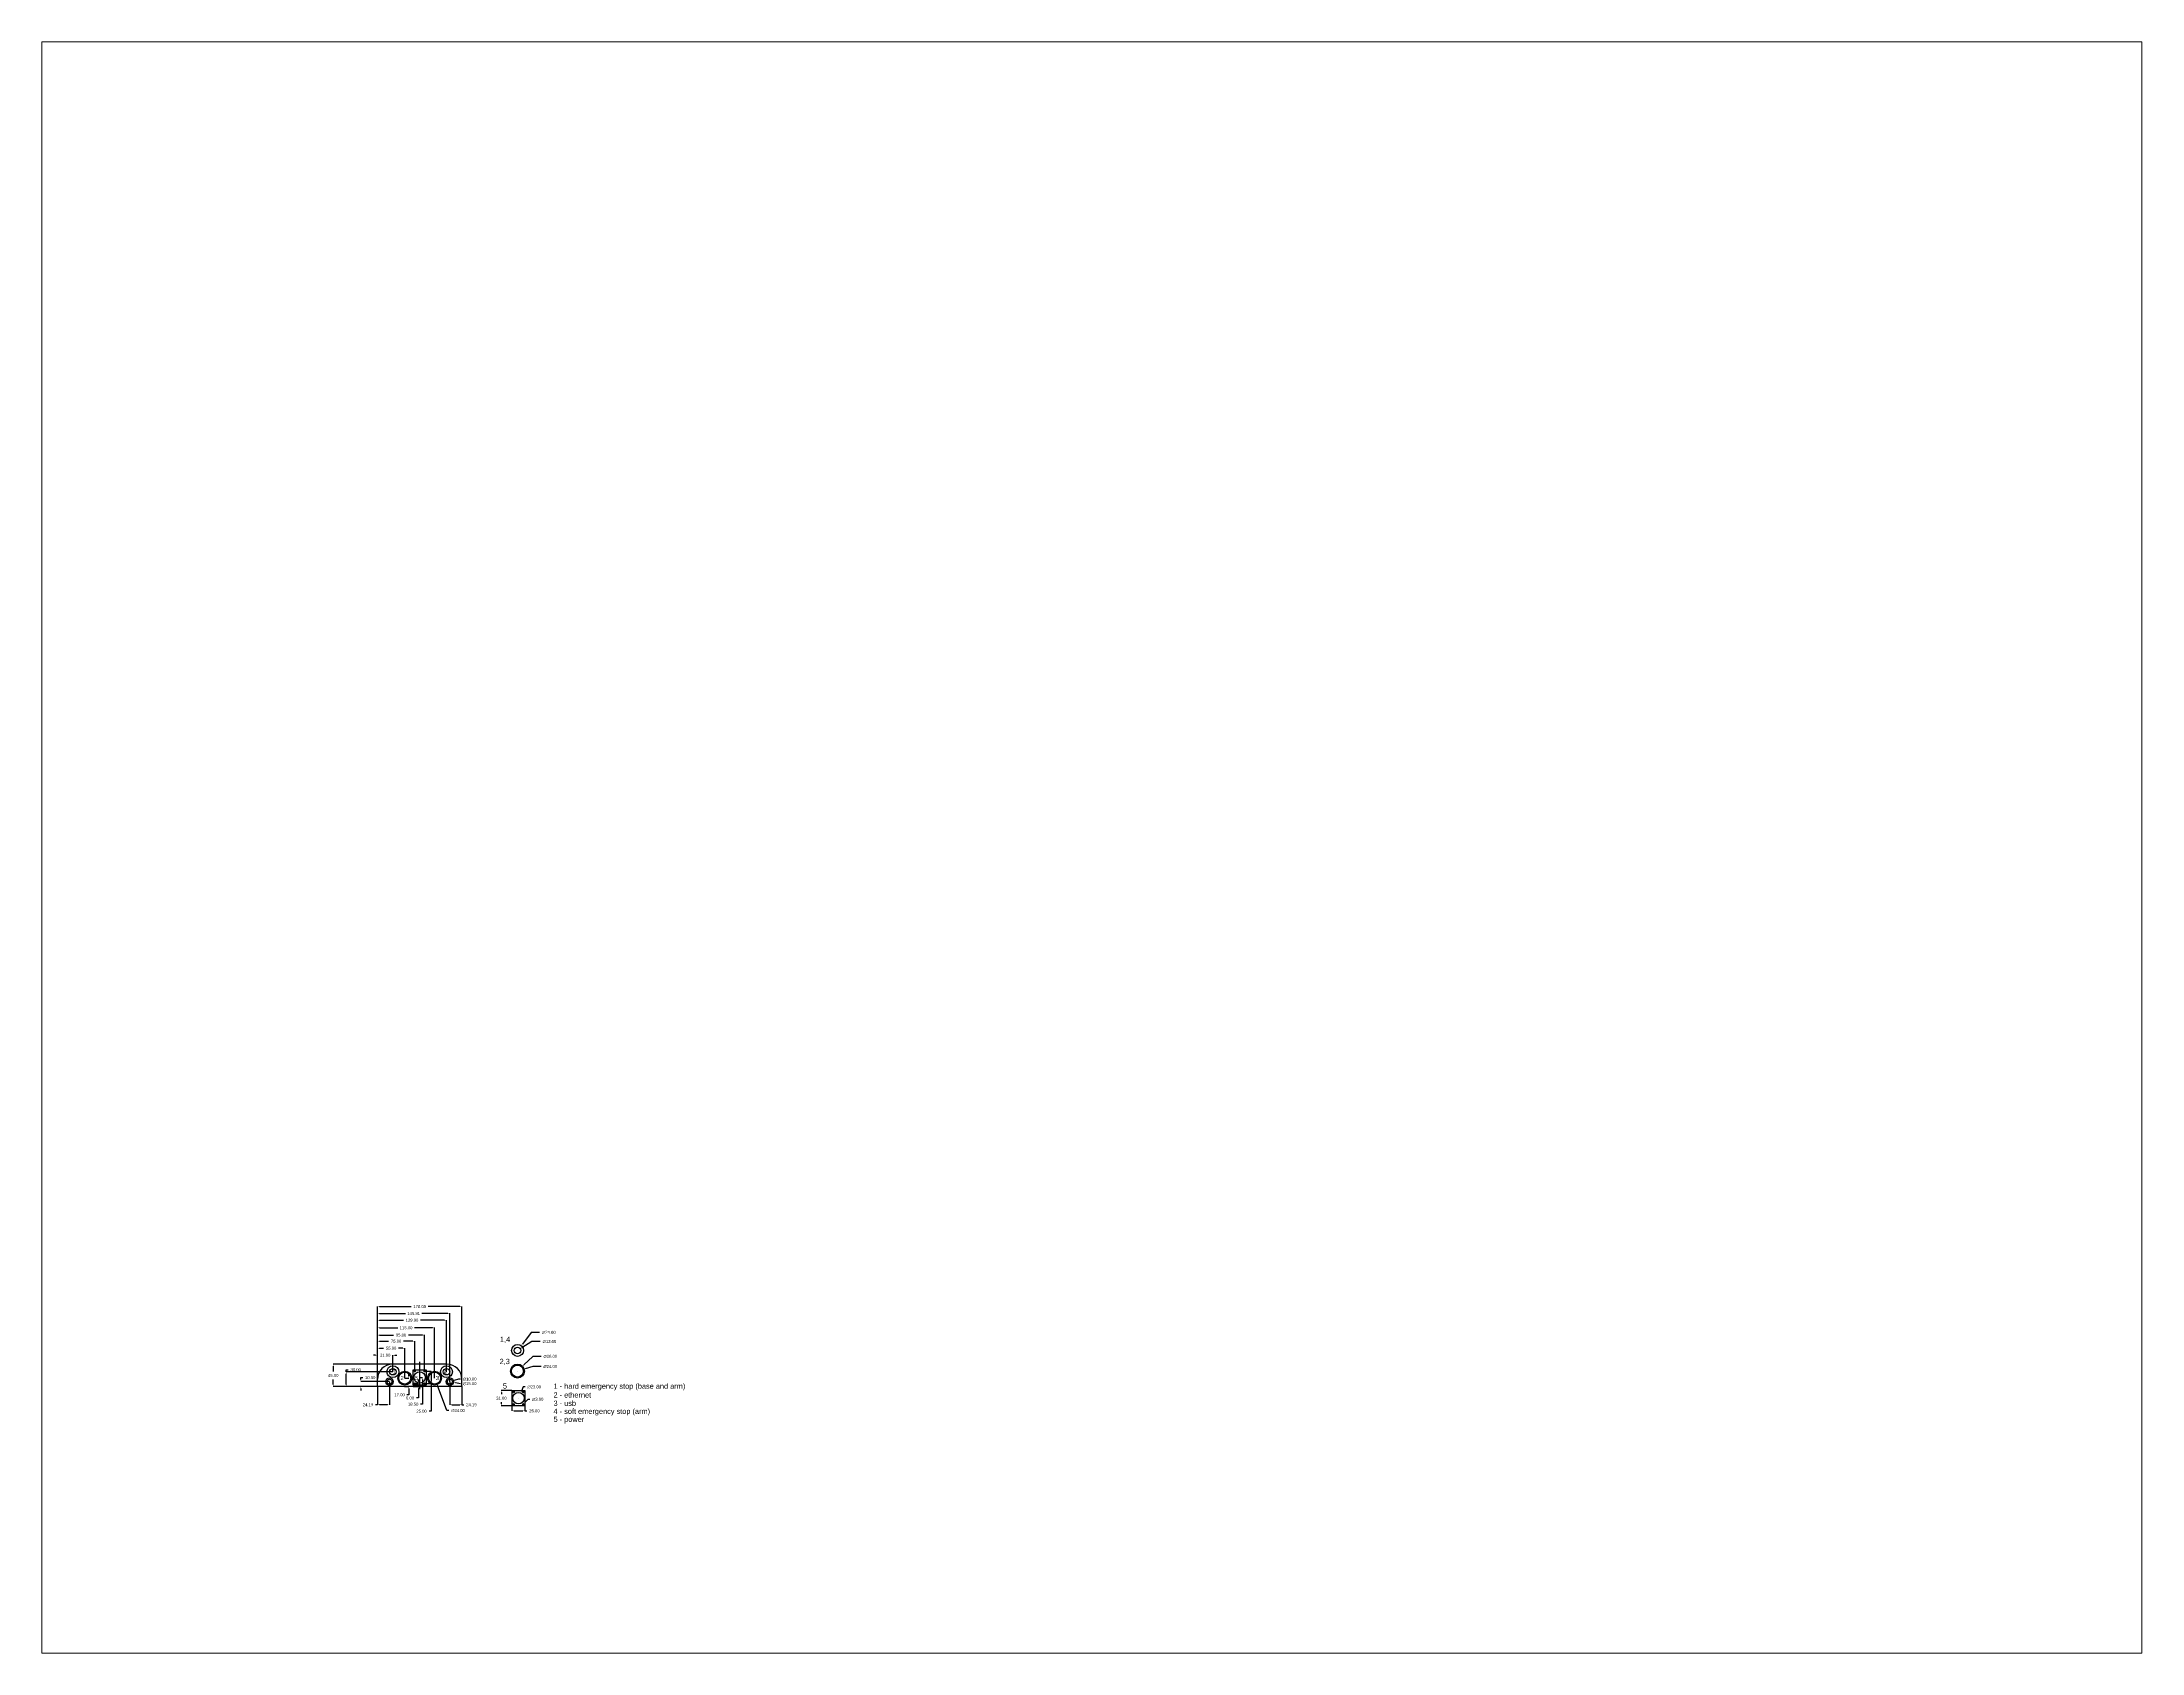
# Paper-space layout 'Layout1' of a CAD drawing. Header units: inches. Extents: x 1.08 to 9.68, y 0.83 to 7.43.
# The model-space entities are those that its viewports show. They can reach past a viewport. Long polylines and large blocks are cut down to what shows.
import ezdxf

# ---------------------------------------------------------------- set-up
doc = ezdxf.new("R2010")
doc.units = ezdxf.units.IN
doc.header["$MEASUREMENT"] = 0
for name, color, linetype in [('auxiliar', 3, 'Continuous'), ('dimensions', 6, 'Continuous'), ('plate', 30, 'Continuous'), ('text', 7, 'Continuous')]:
    doc.layers.add(name, color=color, linetype=linetype)
doc.styles.get("Standard").update_dxf_attribs({"font": 'Arial Regular.ttf'})
doc.dimstyles.new('youbot_mm', dxfattribs={"dimtxt": 6, "dimasz": 4, "dimexe": 0.18, "dimexo": 0.0625, "dimgap": 5, "dimtad": 0, "dimtih": 1, "dimtoh": 1, "dimzin": 0, "dimdsep": 46, "dimtxsty": 'Standard', "dimcen": 0.09, "dimadec": 0, "dimazin": 0, "dimtfac": 1, "dimtofl": 0, "dimtmove": 0, "dimatfit": 3, "dimfxl": 1, "dimtolj": 1, "dimtzin": 0, "dimarcsym": 0})

# ---------------------------------------------------------------- blocks, each defined once
blk = doc.blocks.new('*D36')
at = {"layer": 'Defpoints', "color": 0, "transparency": 16777216}
for p in [(276.6, 69.4), (287.6, 76.2)]:
    blk.add_point(p, dxfattribs=at)
at = {"layer": 'dimensions', "color": 0, "lineweight": -2, "transparency": 16777216}
for p, q in [((311, 90.8), (291, 78.3)), ((327.9, 90.8), (311, 90.8)), ((282, 72.8), (282.2, 72.8)), ((282.1, 72.7), (282.1, 72.9))]:
    blk.add_line(p, q, dxfattribs=at)
at = {"layer": 'dimensions', "color": 0, "transparency": 16777216}
blk.add_solid([(290.7, 78.9), (291.4, 77.8), (287.6, 76.2)], dxfattribs=at)
at = {"layer": 'dimensions', "color": 0, "transparency": 16777216, "insert": (346.3, 90.8), "char_height": 6, "attachment_point": 5}
blk.add_mtext('\\A1;∅13.00', dxfattribs=at)
blk = doc.blocks.new('*D37')
at = {"layer": 'Defpoints', "color": 0, "transparency": 16777216}
for p in [(274.8, 63.3), (289.4, 82.4)]:
    blk.add_point(p, dxfattribs=at)
at = {"layer": 'dimensions', "color": 0, "lineweight": -2, "transparency": 16777216}
for p, q in [((309.7, 109.1), (291.8, 85.6)), ((326.6, 109.1), (309.7, 109.1)), ((282, 72.9), (282.2, 72.9)), ((282.1, 72.8), (282.1, 73))]:
    blk.add_line(p, q, dxfattribs=at)
at = {"layer": 'dimensions', "color": 0, "transparency": 16777216}
blk.add_solid([(291.3, 86), (292.3, 85.2), (289.4, 82.4)], dxfattribs=at)
at = {"layer": 'dimensions', "color": 0, "transparency": 16777216, "insert": (345, 109.1), "char_height": 6, "attachment_point": 5}
blk.add_mtext('\\A1;∅24.00', dxfattribs=at)
blk = doc.blocks.new('*D38')
at = {"layer": 'Defpoints', "color": 0, "transparency": 16777216}
for p in [(271.8, 21.7), (292.1, 40.9)]:
    blk.add_point(p, dxfattribs=at)
at = {"layer": 'dimensions', "color": 0, "lineweight": -2, "transparency": 16777216}
for p, q in [((313, 60.8), (295, 43.7)), ((329.9, 60.8), (313, 60.8)), ((281.9, 31.3), (282, 31.3)), ((282, 31.2), (282, 31.4))]:
    blk.add_line(p, q, dxfattribs=at)
at = {"layer": 'dimensions', "color": 0, "transparency": 16777216}
blk.add_solid([(294.5, 44.2), (295.5, 43.2), (292.1, 40.9)], dxfattribs=at)
at = {"layer": 'dimensions', "color": 0, "transparency": 16777216, "insert": (348.2, 60.8), "char_height": 6, "attachment_point": 5}
blk.add_mtext('\\A1;∅28.00', dxfattribs=at)
blk = doc.blocks.new('*D39')
at = {"layer": 'Defpoints', "color": 0, "transparency": 16777216}
for p in [(270.5, 27.9), (293.4, 34.7)]:
    blk.add_point(p, dxfattribs=at)
at = {"layer": 'dimensions', "color": 0, "lineweight": -2, "transparency": 16777216}
for p, q in [((281.9, 31.3), (282, 31.3)), ((282, 31.2), (282, 31.4)), ((312.8, 40.5), (297.3, 35.9)), ((329.7, 40.5), (312.8, 40.5))]:
    blk.add_line(p, q, dxfattribs=at)
at = {"layer": 'dimensions', "color": 0, "transparency": 16777216}
blk.add_solid([(297.1, 36.5), (297.5, 35.3), (293.4, 34.7)], dxfattribs=at)
at = {"layer": 'dimensions', "color": 0, "transparency": 16777216, "insert": (348, 40.5), "char_height": 6, "attachment_point": 5}
blk.add_mtext('\\A1;∅24.00', dxfattribs=at)
blk = doc.blocks.new('*D40')
at = {"layer": 'Defpoints', "color": 0, "transparency": 16777216}
for p in [(270.9, -38.9), (296.9, -38.9), (296.9, -48.7)]:
    blk.add_point(p, dxfattribs=at)
at = {"layer": 'dimensions', "color": 0, "lineweight": -2, "transparency": 16777216}
for p, q in [((270.9, -38.9), (270.9, -48.9)), ((296.9, -38.9), (296.9, -48.9)), ((274.9, -48.7), (292.9, -48.7)), ((296.9, -48.7), (300.9, -48.7))]:
    blk.add_line(p, q, dxfattribs=at)
at = {"layer": 'dimensions', "color": 0, "transparency": 16777216}
for points in [[(274.9, -48.1), (274.9, -49.4), (270.9, -48.7)], [(292.9, -48.1), (292.9, -49.4), (296.9, -48.7)]]:
    blk.add_solid(points, dxfattribs=at)
at = {"layer": 'dimensions', "color": 0, "transparency": 16777216, "insert": (316.1, -48.7), "char_height": 6, "attachment_point": 5}
blk.add_mtext('\\A1;26.00', dxfattribs=at)
blk = doc.blocks.new('*D41')
at = {"layer": 'Defpoints', "color": 0, "transparency": 16777216}
for p in [(249.5, -38.9), (270.9, -7.9), (270.9, -38.9)]:
    blk.add_point(p, dxfattribs=at)
at = {"layer": 'dimensions', "color": 0, "lineweight": -2, "transparency": 16777216}
for p, q in [((270.8, -7.9), (249.3, -7.9)), ((270.8, -38.9), (249.3, -38.9)), ((249.5, -11.9), (249.5, -15.4)), ((249.5, -34.9), (249.5, -31.5))]:
    blk.add_line(p, q, dxfattribs=at)
at = {"layer": 'dimensions', "color": 0, "transparency": 16777216}
for points in [[(248.8, -11.9), (250.1, -11.9), (249.5, -7.9)], [(248.8, -34.9), (250.1, -34.9), (249.5, -38.9)]]:
    blk.add_solid(points, dxfattribs=at)
at = {"layer": 'dimensions', "color": 0, "transparency": 16777216, "insert": (249.5, -23.4), "char_height": 6, "attachment_point": 5}
blk.add_mtext('\\A1;31.00', dxfattribs=at)
blk = doc.blocks.new('*D58')
at = {"layer": 'Defpoints', "color": 0, "transparency": 16777216}
for p in [(0, 0), (24.2, 10), (24.2, -36.5)]:
    blk.add_point(p, dxfattribs=at)
at = {"layer": 'dimensions', "color": 0, "lineweight": -2, "transparency": 16777216}
for p, q in [((24.2, 9.9), (24.2, -36.7)), ((0, -36.5), (-4, -36.5)), ((0, -0.1), (0, -36.7)), ((20.2, -36.5), (4, -36.5))]:
    blk.add_line(p, q, dxfattribs=at)
at = {"layer": 'dimensions', "color": 0, "transparency": 16777216}
for points in [[(4, -35.9), (4, -37.2), (0, -36.5)], [(20.2, -35.9), (20.2, -37.2), (24.2, -36.5)]]:
    blk.add_solid(points, dxfattribs=at)
at = {"layer": 'dimensions', "color": 0, "transparency": 16777216, "insert": (-19.2, -36.5), "char_height": 6, "attachment_point": 5}
blk.add_mtext('\\A1;24.19', dxfattribs=at)
blk = doc.blocks.new('*D59')
at = {"layer": 'Defpoints', "color": 0, "transparency": 16777216}
for p in [(31, 63.2), (0, 0), (31, 29.9)]:
    blk.add_point(p, dxfattribs=at)
at = {"layer": 'dimensions', "color": 0, "lineweight": -2, "transparency": 16777216}
for p, q in [((-4, 63.2), (-8, 63.2)), ((0, 0.1), (0, 63.4)), ((31, 30), (31, 63.4)), ((35, 63.2), (39, 63.2))]:
    blk.add_line(p, q, dxfattribs=at)
at = {"layer": 'dimensions', "color": 0, "transparency": 16777216}
for points in [[(-4, 63.9), (-4, 62.5), (0, 63.2)], [(35, 63.9), (35, 62.5), (31, 63.2)]]:
    blk.add_solid(points, dxfattribs=at)
at = {"layer": 'dimensions', "color": 0, "transparency": 16777216, "insert": (15.5, 63.2), "char_height": 6, "attachment_point": 5}
blk.add_mtext('\\A1;31.00', dxfattribs=at)
blk = doc.blocks.new('*D60')
at = {"layer": 'Defpoints', "color": 0, "transparency": 16777216}
for p in [(55, 77.3), (55, 17), (0, -0.1)]:
    blk.add_point(p, dxfattribs=at)
at = {"layer": 'dimensions', "color": 0, "lineweight": -2, "transparency": 16777216}
for p, q in [((0, 0), (0, 77.5)), ((4, 77.3), (12.4, 77.3)), ((51, 77.3), (42.6, 77.3)), ((55, 17.1), (55, 77.5))]:
    blk.add_line(p, q, dxfattribs=at)
at = {"layer": 'dimensions', "color": 0, "transparency": 16777216}
for points in [[(4, 78), (4, 76.6), (0, 77.3)], [(51, 78), (51, 76.6), (55, 77.3)]]:
    blk.add_solid(points, dxfattribs=at)
at = {"layer": 'dimensions', "color": 0, "transparency": 16777216, "insert": (27.5, 77.3), "char_height": 6, "attachment_point": 5}
blk.add_mtext('\\A1;55.00', dxfattribs=at)
blk = doc.blocks.new('*D66')
at = {"layer": 'Defpoints', "color": 0, "transparency": 16777216}
for p in [(-33.6, 10), (0, 0), (24.2, 10)]:
    blk.add_point(p, dxfattribs=at)
at = {"layer": 'dimensions', "color": 0, "lineweight": -2, "transparency": 16777216}
for p, q in [((24.1, 10), (-33.8, 10)), ((-0.1, 0), (-33.8, 0)), ((-33.6, 14), (-33.6, 18)), ((-33.6, 18), (-29.6, 18)), ((-33.6, -4), (-33.6, -8))]:
    blk.add_line(p, q, dxfattribs=at)
at = {"layer": 'dimensions', "color": 0, "transparency": 16777216}
for points in [[(-34.2, 14), (-32.9, 14), (-33.6, 10)], [(-34.2, -4), (-32.9, -4), (-33.6, 0)]]:
    blk.add_solid(points, dxfattribs=at)
at = {"layer": 'dimensions', "color": 0, "transparency": 16777216, "insert": (-14.7, 18), "char_height": 6, "attachment_point": 5}
blk.add_mtext('\\A1;10.00', dxfattribs=at)
blk = doc.blocks.new('*D67')
at = {"layer": 'Defpoints', "color": 0, "transparency": 16777216}
for p in [(-62.9, 30), (0, 0), (31, 30)]:
    blk.add_point(p, dxfattribs=at)
at = {"layer": 'dimensions', "color": 0, "lineweight": -2, "transparency": 16777216}
for p, q in [((30.9, 30), (-63.1, 30)), ((-0.1, 0), (-63.1, 0)), ((-62.9, 30), (-62.9, 34)), ((-62.9, 34), (-58.9, 34)), ((-62.9, 4), (-62.9, 26))]:
    blk.add_line(p, q, dxfattribs=at)
at = {"layer": 'dimensions', "color": 0, "transparency": 16777216}
for points in [[(-63.6, 26), (-62.2, 26), (-62.9, 30)], [(-63.6, 4), (-62.2, 4), (-62.9, 0)]]:
    blk.add_solid(points, dxfattribs=at)
at = {"layer": 'dimensions', "color": 0, "transparency": 16777216, "insert": (-43.8, 34), "char_height": 6, "attachment_point": 5}
blk.add_mtext('\\A1;30.00', dxfattribs=at)
blk = doc.blocks.new('*D68')
at = {"layer": 'Defpoints', "color": 0, "transparency": 16777216}
for p in [(-89.1, 45), (30, 45), (0, 0)]:
    blk.add_point(p, dxfattribs=at)
at = {"layer": 'dimensions', "color": 0, "lineweight": -2, "transparency": 16777216}
for p, q in [((29.9, 45), (-89.3, 45)), ((-0.1, 0), (-89.3, 0)), ((-89.1, 41), (-89.1, 30.5)), ((-89.1, 4), (-89.1, 14.5))]:
    blk.add_line(p, q, dxfattribs=at)
at = {"layer": 'dimensions', "color": 0, "transparency": 16777216}
for points in [[(-89.8, 41), (-88.5, 41), (-89.1, 45)], [(-89.8, 4), (-88.5, 4), (-89.1, 0)]]:
    blk.add_solid(points, dxfattribs=at)
at = {"layer": 'dimensions', "color": 0, "transparency": 16777216, "insert": (-89.1, 22.5), "char_height": 6, "attachment_point": 5}
blk.add_mtext('\\A1;45.00', dxfattribs=at)
blk = doc.blocks.new('*D69')
at = {"layer": 'Defpoints', "color": 0, "transparency": 16777216}
for p in [(54.5, 0), (55, 17), (63.3, 17)]:
    blk.add_point(p, dxfattribs=at)
at = {"layer": 'dimensions', "color": 0, "lineweight": -2, "transparency": 16777216}
for p, q in [((55.1, 17), (63.4, 17)), ((63.3, 21), (63.3, 25)), ((54.6, 0), (63.4, 0)), ((63.3, -16.4), (59.3, -16.4)), ((63.3, -4), (63.3, -16.4))]:
    blk.add_line(p, q, dxfattribs=at)
at = {"layer": 'dimensions', "color": 0, "transparency": 16777216}
for points in [[(62.6, 21), (63.9, 21), (63.3, 17)], [(62.6, -4), (63.9, -4), (63.3, 0)]]:
    blk.add_solid(points, dxfattribs=at)
at = {"layer": 'dimensions', "color": 0, "transparency": 16777216, "insert": (44.4, -16.4), "char_height": 6, "attachment_point": 5}
blk.add_mtext('\\A1;17.00', dxfattribs=at)
blk = doc.blocks.new('*D70')
at = {"layer": 'Defpoints', "color": 0, "transparency": 16777216}
for p in [(80.7, 0), (85, 18.5), (90.7, 18.5)]:
    blk.add_point(p, dxfattribs=at)
at = {"layer": 'dimensions', "color": 0, "lineweight": -2, "transparency": 16777216}
for p, q in [((85.1, 18.5), (90.9, 18.5)), ((90.7, 14.5), (90.7, 4)), ((80.7, 0), (90.9, 0)), ((90.7, -35.4), (86.7, -35.4)), ((90.7, 0), (90.7, -35.4))]:
    blk.add_line(p, q, dxfattribs=at)
at = {"layer": 'dimensions', "color": 0, "transparency": 16777216}
for points in [[(90, 14.5), (91.4, 14.5), (90.7, 18.5)], [(90, 4), (91.4, 4), (90.7, 0)]]:
    blk.add_solid(points, dxfattribs=at)
at = {"layer": 'dimensions', "color": 0, "transparency": 16777216, "insert": (71.9, -35.4), "char_height": 6, "attachment_point": 5}
blk.add_mtext('\\A1;18.50', dxfattribs=at)
blk = doc.blocks.new('*D71')
at = {"layer": 'Defpoints', "color": 0, "transparency": 16777216}
for p in [(75, 91.5), (0, 0), (75, 31)]:
    blk.add_point(p, dxfattribs=at)
at = {"layer": 'dimensions', "color": 0, "lineweight": -2, "transparency": 16777216}
for p, q in [((0, 0.1), (0, 91.7)), ((4, 91.5), (22.4, 91.5)), ((71, 91.5), (52.6, 91.5)), ((75, 31.1), (75, 91.7))]:
    blk.add_line(p, q, dxfattribs=at)
at = {"layer": 'dimensions', "color": 0, "transparency": 16777216}
for points in [[(4, 92.2), (4, 90.8), (0, 91.5)], [(71, 92.2), (71, 90.8), (75, 91.5)]]:
    blk.add_solid(points, dxfattribs=at)
at = {"layer": 'dimensions', "color": 0, "transparency": 16777216, "insert": (37.5, 91.5), "char_height": 6, "attachment_point": 5}
blk.add_mtext('\\A1;75.00', dxfattribs=at)
blk = doc.blocks.new('*D72')
at = {"layer": 'Defpoints', "color": 0, "transparency": 16777216}
for p in [(95, 103.8), (0, 0), (95, 31)]:
    blk.add_point(p, dxfattribs=at)
at = {"layer": 'dimensions', "color": 0, "lineweight": -2, "transparency": 16777216}
for p, q in [((0, 0.1), (0, 104)), ((4, 103.8), (32.4, 103.8)), ((91, 103.8), (62.6, 103.8)), ((95, 31.1), (95, 104))]:
    blk.add_line(p, q, dxfattribs=at)
at = {"layer": 'dimensions', "color": 0, "transparency": 16777216}
for points in [[(4, 104.5), (4, 103.1), (0, 103.8)], [(91, 104.5), (91, 103.1), (95, 103.8)]]:
    blk.add_solid(points, dxfattribs=at)
at = {"layer": 'dimensions', "color": 0, "transparency": 16777216, "insert": (47.5, 103.8), "char_height": 6, "attachment_point": 5}
blk.add_mtext('\\A1;95.00', dxfattribs=at)
blk = doc.blocks.new('*D73')
at = {"layer": 'Defpoints', "color": 0, "transparency": 16777216}
for p in [(115, 118.6), (0, 0.4), (115, 17)]:
    blk.add_point(p, dxfattribs=at)
at = {"layer": 'dimensions', "color": 0, "lineweight": -2, "transparency": 16777216}
for p, q in [((0, 0.4), (0, 118.8)), ((4, 118.6), (40.7, 118.6)), ((111, 118.6), (74.3, 118.6)), ((115, 17.1), (115, 118.8))]:
    blk.add_line(p, q, dxfattribs=at)
at = {"layer": 'dimensions', "color": 0, "transparency": 16777216}
for points in [[(4, 119.2), (4, 117.9), (0, 118.6)], [(111, 119.2), (111, 117.9), (115, 118.6)]]:
    blk.add_solid(points, dxfattribs=at)
at = {"layer": 'dimensions', "color": 0, "transparency": 16777216, "insert": (57.5, 118.6), "char_height": 6, "attachment_point": 5}
blk.add_mtext('\\A1;115.00', dxfattribs=at)
blk = doc.blocks.new('*D74')
at = {"layer": 'Defpoints', "color": 0, "transparency": 16777216}
for p in [(139, 133.7), (0, 0), (139, 29.9)]:
    blk.add_point(p, dxfattribs=at)
at = {"layer": 'dimensions', "color": 0, "lineweight": -2, "transparency": 16777216}
for p, q in [((0, 0.1), (0, 133.9)), ((4, 133.7), (52.3, 133.7)), ((135, 133.7), (86.7, 133.7)), ((139, 30), (139, 133.9))]:
    blk.add_line(p, q, dxfattribs=at)
at = {"layer": 'dimensions', "color": 0, "transparency": 16777216}
for points in [[(4, 134.4), (4, 133), (0, 133.7)], [(135, 134.4), (135, 133), (139, 133.7)]]:
    blk.add_solid(points, dxfattribs=at)
at = {"layer": 'dimensions', "color": 0, "transparency": 16777216, "insert": (69.5, 133.7), "char_height": 6, "attachment_point": 5}
blk.add_mtext('\\A1;139.00', dxfattribs=at)
blk = doc.blocks.new('*D75')
at = {"layer": 'Defpoints', "color": 0, "transparency": 16777216}
for p in [(145.8, 147.4), (0, 0.4), (145.8, 10)]:
    blk.add_point(p, dxfattribs=at)
at = {"layer": 'dimensions', "color": 0, "lineweight": -2, "transparency": 16777216}
for p, q in [((0, 0.5), (0, 147.6)), ((4, 147.4), (56.3, 147.4)), ((141.8, 147.4), (89.5, 147.4)), ((145.8, 10.1), (145.8, 147.6))]:
    blk.add_line(p, q, dxfattribs=at)
at = {"layer": 'dimensions', "color": 0, "transparency": 16777216}
for points in [[(4, 148.1), (4, 146.7), (0, 147.4)], [(141.8, 148.1), (141.8, 146.7), (145.8, 147.4)]]:
    blk.add_solid(points, dxfattribs=at)
at = {"layer": 'dimensions', "color": 0, "transparency": 16777216, "insert": (72.9, 147.4), "char_height": 6, "attachment_point": 5}
blk.add_mtext('\\A1;145.81', dxfattribs=at)
blk = doc.blocks.new('*D76')
at = {"layer": 'Defpoints', "color": 0, "transparency": 16777216}
for p in [(170, 161.1), (0, 0.5), (170, 0)]:
    blk.add_point(p, dxfattribs=at)
at = {"layer": 'dimensions', "color": 0, "lineweight": -2, "transparency": 16777216}
for p, q in [((0, 0.6), (0, 161.3)), ((4, 161.1), (67.8, 161.1)), ((166, 161.1), (102.2, 161.1)), ((170, 0.1), (170, 161.3))]:
    blk.add_line(p, q, dxfattribs=at)
at = {"layer": 'dimensions', "color": 0, "transparency": 16777216}
for points in [[(4, 161.8), (4, 160.4), (0, 161.1)], [(166, 161.8), (166, 160.4), (170, 161.1)]]:
    blk.add_solid(points, dxfattribs=at)
at = {"layer": 'dimensions', "color": 0, "transparency": 16777216, "insert": (85, 161.1), "char_height": 6, "attachment_point": 5}
blk.add_mtext('\\A1;170.00', dxfattribs=at)
blk = doc.blocks.new('*D77')
at = {"layer": 'Defpoints', "color": 0, "transparency": 16777216}
for p in [(72, 0), (75, 6), (82.4, 6)]:
    blk.add_point(p, dxfattribs=at)
at = {"layer": 'dimensions', "color": 0, "lineweight": -2, "transparency": 16777216}
for p, q in [((75.1, 6), (82.6, 6)), ((82.4, 10), (82.4, 14)), ((72.1, 0), (82.6, 0)), ((82.4, -22.9), (78.4, -22.9)), ((82.4, -4), (82.4, -22.9))]:
    blk.add_line(p, q, dxfattribs=at)
at = {"layer": 'dimensions', "color": 0, "transparency": 16777216}
for points in [[(81.8, 10), (83.1, 10), (82.4, 6)], [(81.8, -4), (83.1, -4), (82.4, 0)]]:
    blk.add_solid(points, dxfattribs=at)
at = {"layer": 'dimensions', "color": 0, "transparency": 16777216, "insert": (65.6, -22.9), "char_height": 6, "attachment_point": 5}
blk.add_mtext('\\A1;6.00', dxfattribs=at)
blk = doc.blocks.new('*D78')
at = {"layer": 'Defpoints', "color": 0, "transparency": 16777216}
for p in [(95, 31), (95, 6), (107.9, 31)]:
    blk.add_point(p, dxfattribs=at)
at = {"layer": 'dimensions', "color": 0, "lineweight": -2, "transparency": 16777216}
for p, q in [((95.1, 31), (108.1, 31)), ((95.1, 6), (108.1, 6)), ((107.9, 27), (107.9, 10)), ((107.9, 6), (107.9, -49.6)), ((107.9, -49.6), (103.9, -49.6))]:
    blk.add_line(p, q, dxfattribs=at)
at = {"layer": 'dimensions', "color": 0, "transparency": 16777216}
for points in [[(107.2, 27), (108.6, 27), (107.9, 31)], [(107.2, 10), (108.6, 10), (107.9, 6)]]:
    blk.add_solid(points, dxfattribs=at)
at = {"layer": 'dimensions', "color": 0, "transparency": 16777216, "insert": (88.7, -49.6), "char_height": 6, "attachment_point": 5}
blk.add_mtext('\\A1;25.00', dxfattribs=at)
blk = doc.blocks.new('*D80')
at = {"layer": 'Defpoints', "color": 0, "transparency": 16777216}
for p in [(145.8, 10), (170, 0), (170, -36.5)]:
    blk.add_point(p, dxfattribs=at)
at = {"layer": 'dimensions', "color": 0, "lineweight": -2, "transparency": 16777216}
for p, q in [((145.8, 9.9), (145.8, -36.7)), ((149.8, -36.5), (166, -36.5)), ((170, -0.1), (170, -36.7)), ((170, -36.5), (174, -36.5))]:
    blk.add_line(p, q, dxfattribs=at)
at = {"layer": 'dimensions', "color": 0, "transparency": 16777216}
for points in [[(149.8, -35.9), (149.8, -37.2), (145.8, -36.5)], [(166, -35.9), (166, -37.2), (170, -36.5)]]:
    blk.add_solid(points, dxfattribs=at)
at = {"layer": 'dimensions', "color": 0, "transparency": 16777216, "insert": (189.2, -36.5), "char_height": 6, "attachment_point": 5}
blk.add_mtext('\\A1;24.19', dxfattribs=at)
blk = doc.blocks.new('*D83')
at = {"layer": 'Defpoints', "color": 0, "transparency": 16777216}
for p in [(110.7, 28.2), (119.3, 5.8)]:
    blk.add_point(p, dxfattribs=at)
at = {"layer": 'dimensions', "color": 0, "lineweight": -2, "transparency": 16777216}
for p, q in [((114.9, 17), (115.1, 17)), ((115, 16.9), (115, 17.1)), ((139.9, -48.4), (120.7, 2)), ((143.9, -48.4), (139.9, -48.4))]:
    blk.add_line(p, q, dxfattribs=at)
at = {"layer": 'dimensions', "color": 0, "transparency": 16777216}
blk.add_solid([(121.3, 2.3), (120.1, 1.8), (119.3, 5.8)], dxfattribs=at)
at = {"layer": 'dimensions', "color": 0, "transparency": 16777216, "insert": (162.2, -48.4), "char_height": 6, "attachment_point": 5}
blk.add_mtext('\\A1;∅24.00', dxfattribs=at)
blk = doc.blocks.new('*D85')
at = {"layer": 'Defpoints', "color": 0, "transparency": 16777216}
for p in [(279.5, -34), (288.4, -12.8)]:
    blk.add_point(p, dxfattribs=at)
at = {"layer": 'dimensions', "color": 0, "lineweight": -2, "transparency": 16777216}
for p, q in [((283.8, -23.4), (284, -23.4)), ((283.9, -23.5), (283.9, -23.3)), ((293.4, -0.7), (289.9, -9.1)), ((297.4, -0.7), (293.4, -0.7))]:
    blk.add_line(p, q, dxfattribs=at)
at = {"layer": 'dimensions', "color": 0, "transparency": 16777216}
blk.add_solid([(289.3, -8.8), (290.5, -9.3), (288.4, -12.8)], dxfattribs=at)
at = {"layer": 'dimensions', "color": 0, "transparency": 16777216, "insert": (315.7, -0.7), "char_height": 6, "attachment_point": 5}
blk.add_mtext('\\A1;∅23.00', dxfattribs=at)
blk = doc.blocks.new('*D86')
at = {"layer": 'Defpoints', "color": 0, "transparency": 16777216}
for p in [(141, 8.6), (150.6, 11.4)]:
    blk.add_point(p, dxfattribs=at)
at = {"layer": 'dimensions', "color": 0, "lineweight": -2, "transparency": 16777216}
for p, q in [((145.7, 10), (145.9, 10)), ((145.8, 9.9), (145.8, 10.1)), ((163.4, 15), (154.5, 12.5)), ((167.4, 15), (163.4, 15))]:
    blk.add_line(p, q, dxfattribs=at)
at = {"layer": 'dimensions', "color": 0, "transparency": 16777216}
blk.add_solid([(154.3, 13.1), (154.7, 11.8), (150.6, 11.4)], dxfattribs=at)
at = {"layer": 'dimensions', "color": 0, "transparency": 16777216, "insert": (185.7, 15), "char_height": 6, "attachment_point": 5}
blk.add_mtext('\\A1;∅10.00', dxfattribs=at)
blk = doc.blocks.new('*D87')
at = {"layer": 'Defpoints', "color": 0, "transparency": 16777216}
for p in [(138.4, 11.4), (153.2, 8.6)]:
    blk.add_point(p, dxfattribs=at)
at = {"layer": 'dimensions', "color": 0, "lineweight": -2, "transparency": 16777216}
for p, q in [((145.7, 10), (145.9, 10)), ((145.8, 9.9), (145.8, 10.1)), ((167.2, 5.8), (157.1, 7.8))]:
    blk.add_line(p, q, dxfattribs=at)
at = {"layer": 'dimensions', "color": 0, "transparency": 16777216}
blk.add_solid([(157.2, 8.5), (157, 7.2), (153.2, 8.6)], dxfattribs=at)
at = {"layer": 'dimensions', "color": 0, "transparency": 16777216, "insert": (185.6, 5.8), "char_height": 6, "attachment_point": 5}
blk.add_mtext('\\A1;∅15.00', dxfattribs=at)
blk = doc.blocks.new('*D88')
at = {"layer": 'Defpoints', "color": 0, "transparency": 16777216}
for p in [(292.9, -37), (294.9, -34.7)]:
    blk.add_point(p, dxfattribs=at)
at = {"layer": 'dimensions', "color": 0, "lineweight": -2, "transparency": 16777216}
for p, q in [((293.8, -35.9), (294, -35.9)), ((293.9, -36), (293.9, -35.8)), ((302.7, -25.7), (297.5, -31.7)), ((306.7, -25.7), (302.7, -25.7))]:
    blk.add_line(p, q, dxfattribs=at)
at = {"layer": 'dimensions', "color": 0, "transparency": 16777216}
blk.add_solid([(297, -31.3), (298, -32.1), (294.9, -34.7)], dxfattribs=at)
at = {"layer": 'dimensions', "color": 0, "transparency": 16777216, "insert": (322.7, -25.7), "char_height": 6, "attachment_point": 5}
blk.add_mtext('\\A1;∅3.00', dxfattribs=at)

msp = doc.modelspace()

# ---------------------------------------------------------------- linework, layer by layer
for p, q in [((270.912, -38.863), (270.912, -7.863)), ((270.912, -7.863), (296.912, -7.863)), ((296.912, -38.863), (270.912, -38.863)), ((296.912, -7.863), (296.912, -38.863))]:
    msp.add_line(p, q)
for centre, radius in [((282.102, 72.887), 12), ((281.953, 31.306), 14), ((281.953, 31.306), 12), ((282.102, 72.797), 6.5), ((273.912, -10.863), 1.5), ((283.912, -23.363), 11.5), ((273.912, -35.863), 1.5), ((293.912, -10.863), 1.5), ((293.912, -35.863), 1.5)]:
    msp.add_circle(centre, radius)
at = {"layer": 'auxiliar'}
for p, q in [((84.999, -5), (84.999, 50)), ((71.999, 3), (71.999, 34)), ((71.999, 34), (97.999, 34)), ((97.999, 3), (71.999, 3)), ((97.999, 34), (97.999, 3))]:
    msp.add_line(p, q, dxfattribs=at)
for centre, radius in [((24.189, 10), 7.5), ((30.998, 30), 12), ((54.999, 17), 14), ((114.999, 17), 14), ((139, 30), 12), ((145.811, 10), 7.5)]:
    msp.add_circle(centre, radius, dxfattribs=at)
at = {"layer": 'plate'}
for p, q in [((140, 45), (30, 45)), ((0, 0), (0, 15)), ((170, 0), (0, 0)), ((170, 0), (170, 15))]:
    msp.add_line(p, q, dxfattribs=at)
for centre, radius in [((24.189, 10), 5), ((30.998, 29.91), 6.5), ((54.999, 17), 12), ((74.999, 31), 1.5), ((84.999, 18.5), 11.5), ((74.999, 6), 1.5), ((94.999, 31), 1.5), ((94.999, 6), 1.5), ((114.999, 17), 12), ((139, 29.91), 6.5), ((145.811, 10), 5)]:
    msp.add_circle(centre, radius, dxfattribs=at)
for centre, start, end in [((30, 15), 90, 180), ((140, 15), 0, 90)]:
    msp.add_arc(centre, 30, start, end, dxfattribs=at)

# ---------------------------------------------------------------- texts
at = {"layer": 'text'}
for s, height, p in [('1,4', 10.614, (246.6, 89.654)), ('2,3', 10.614, (245.873, 45.308)), ('1', 8.449, (30.23, 26.052)), ('2', 8.449, (46.414, 13.051)), ('5', 8.449, (75.206, 13.051)), ('3', 8.449, (117.461, 13.051)), ('4', 8.449, (132.981, 24.991)), ('5', 10.614, (252.541, -3.955)), ('1 - hard emergency stop (base and arm)', 10.61403, (354.539, -4.406)), ('3 - usb', 10.614, (354.539, -38.866)), ('2 - ethernet', 10.61403, (354.539, -22.175)), ('4 - soft emergency stop (arm)', 10.61403, (354.539, -55.019)), ('5 - power', 10.614, (354.539, -71.147))]:
    msp.add_text(s, height=height, dxfattribs=at).set_placement(p)

# ---------------------------------------------------------------- dimensions: what is measured, and where the dimension line sits
at = {"layer": 'dimensions'}
for base, p1, p2, picture, middle in [((170, 161.107), (0, 0.5), (170, 0), '*D76', (85, 161.107)), ((145.811, 147.404), (0, 0.438), (145.811, 10), '*D75', (72.906, 147.404)), ((139, 133.692), (0, 0), (139, 29.91), '*D74', (69.5, 133.692)), ((114.999, 118.574), (0, 0.375), (114.999, 17), '*D73', (57.499, 118.574)), ((94.999, 103.808), (0, 0), (94.999, 31), '*D72', (47.499, 103.808)), ((74.999, 91.502), (0, 0), (74.999, 31), '*D71', (37.499, 91.502)), ((30.998, 63.188), (0, 0), (30.998, 29.91), '*D59', (15.499, 63.188)), ((54.999, 77.306), (0, -0.062), (54.999, 17), '*D60', (27.499, 77.306)), ((170, -36.527), (145.811, 10), (170, 0), '*D80', (189.191, -36.527)), ((296.912, -48.734), (270.912, -38.863), (296.912, -38.863), '*D40', (316.103, -48.734))]:
    dim = msp.add_linear_dim(base=base, p1=p1, p2=p2, dimstyle='youbot_mm', dxfattribs=at)
    dim.commit()
    dim.dimension.update_dxf_attribs({"geometry": picture, "text_midpoint": middle})
for p1, p2, picture, middle in [((274.826, 63.345), (289.378, 82.43), '*D37', (344.969, 109.125)), ((276.579, 69.369), (287.624, 76.226), '*D36', (346.265, 90.756)), ((270.458, 27.862), (293.448, 34.75), '*D39', (348.038, 40.548)), ((271.801, 21.665), (292.104, 40.947), '*D38', (348.217, 60.772)), ((110.728, 28.214), (119.269, 5.786), '*D83', (162.232, -48.366)), ((138.448, 11.428), (153.174, 8.572), '*D87', (167.229, 5.845)), ((141.002, 8.633), (150.621, 11.367), '*D86', (185.727, 14.995)), ((279.464, -33.968), (288.361, -12.758), '*D85', (315.745, -0.74)), ((292.931, -36.998), (294.894, -34.728), '*D88', (322.694, -25.719))]:
    dim = msp.add_diameter_dim_2p(p1=p1, p2=p2, dimstyle='youbot_mm', dxfattribs=at)
    dim.commit()
    dim.dimension.update_dxf_attribs({"geometry": picture, "text_midpoint": middle, "dimtype": 163})
for base, p2, picture, middle in [((-89.139, 45), (30, 45), '*D68', (-89.139, 22.5)), ((-62.909, 30), (30.998, 30), '*D67', (-43.84, 34)), ((-33.572, 10), (24.189, 10), '*D66', (-14.749, 18))]:
    dim = msp.add_linear_dim(base=base, p1=(0, 0), p2=p2, angle=90, dimstyle='youbot_mm', dxfattribs=at)
    dim.commit()
    dim.dimension.update_dxf_attribs({"geometry": picture, "text_midpoint": middle})
dim = msp.add_linear_dim(base=(24.189, -36.527), p1=(0, 0), p2=(24.189, 10), dimstyle='youbot_mm', dxfattribs=at)
dim.commit()
dim.dimension.update_dxf_attribs({"geometry": '*D58', "text_midpoint": (-19.191, -36.527), "dimtype": 160})
for base, p1, p2, picture, middle in [((63.253, 17), (54.502, 0), (54.999, 17), '*D69', (44.431, -16.449)), ((82.418, 6), (71.999, 0), (74.999, 6), '*D77', (65.6, -22.856)), ((90.706, 18.5), (80.671, 0), (84.999, 18.5), '*D70', (71.883, -35.443)), ((107.898, 31), (94.999, 6), (94.999, 31), '*D78', (88.707, -49.631)), ((249.463, -38.863), (270.912, -7.863), (270.912, -38.863), '*D41', (249.463, -23.427))]:
    dim = msp.add_linear_dim(base=base, p1=p1, p2=p2, angle=90, dimstyle='youbot_mm', dxfattribs=at)
    dim.commit()
    dim.dimension.update_dxf_attribs({"geometry": picture, "text_midpoint": middle, "dimtype": 160})

psp = doc.layouts.get("Layout1")

# ---------------------------------------------------------------- viewports
at = {"layer": '0', "view_target_point": (273.5875, 450.9475)}
psp.add_viewport(center=(5.375, 4.125), size=(8.6, 6.6), view_center_point=(1165.2885, 635.0481), view_height=3245.400155, dxfattribs=at)

doc.saveas('drawing.dxf')
